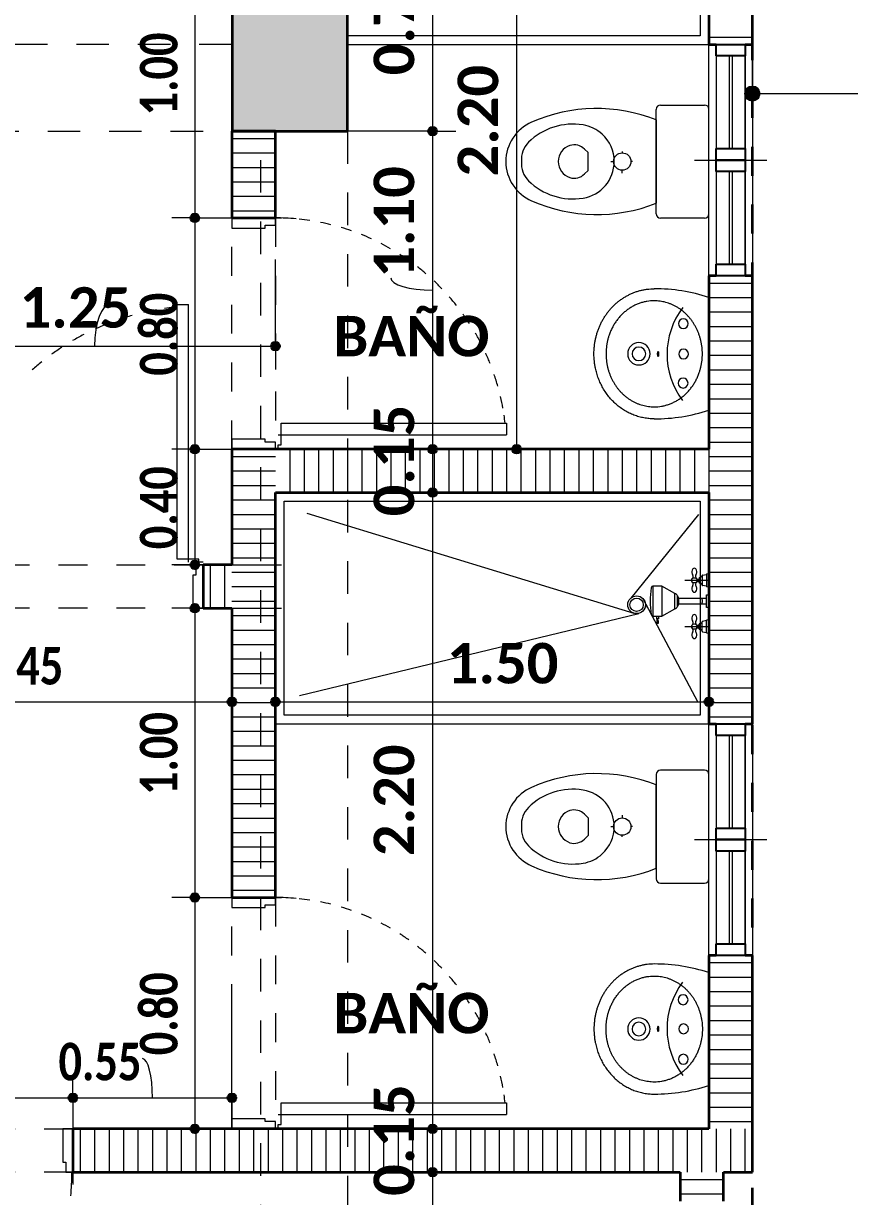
# Model space of a CAD drawing. Header units: metres. Extents: x -144 to 1000, y -717 to 29.
# Drawn here: x 519.859 to 522.716, y -564.109 to -560.053 of the extents above; entities that cross this region are included whole.
import ezdxf

# ---------------------------------------------------------------- set-up
doc = ezdxf.new("R2010")
doc.units = ezdxf.units.M
for name, pattern in [('Basculante', [0.11625, 0.075, -0.04125]), ('basculante modificado', [0.18, 0.1125, -0.0675]), ('Derribado', [0.36, 0.24, -0.12]), ('Trazo', [0.45, 0.225, -0.225])]:
    doc.linetypes.add(name, pattern=pattern)
doc.layers.get('0').update_dxf_attribs({"color": 1})
for name, color, linetype, lineweight in [('A-ANNO-DIMS', 1, 'Continuous', 9), ('A-DETL', 1, 'Continuous', 9), ('A-DETL-GENF', 1, 'Continuous', 9), ('A-DOOR', 1, 'Continuous', 9), ('A-DOOR-FRAM', 1, 'Continuous', 9), ('A-DOOR-HDLN', 1, 'Trazo', 20), ('A-GLAZ', 1, 'Continuous', 9), ('A-WALL', 4, 'Continuous', 9), ('G-ANNO-TEXT', 2, 'Continuous', 9), ('P-SANR-FIXT', 1, 'Continuous', 9), ('S-COLS', 7, 'Continuous', 9)]:
    doc.layers.add(name, color=color, linetype=linetype, lineweight=lineweight)
doc.layers.add('A-WALL-PATT', color=7, linetype='Continuous', lineweight=35, true_color=0x9c9c9c)
doc.styles.add('Calibri_B_1', font='calibrib.ttf', dxfattribs={"height": 0.135})
doc.styles.add('Calibri_B_5', font='calibrib.ttf', dxfattribs={"height": 0.66})
doc.styles.add('Calibri_B_7', font='calibrib.ttf', dxfattribs={"width": 0.8, "height": 0.18})

# ---------------------------------------------------------------- blocks, each defined once
blk = doc.blocks.new('I')
at = {"layer": 'A-ANNO-DIMS', "lineweight": 25, "true_color": 0x0000ff}
h = blk.add_hatch(color=5, dxfattribs=at)
edge = h.paths.add_edge_path()
edge.add_arc((518.6107, -498.63), 0.025, 0, 360)
at = {"layer": 'A-ANNO-DIMS', "lineweight": 25}
h = blk.add_hatch(color=256, dxfattribs=at)
edge = h.paths.add_edge_path()
edge.add_arc((517.5048, -498.7599), 0.015, 0, 360)
h = blk.add_hatch(color=256, dxfattribs=at)
edge = h.paths.add_edge_path()
edge.add_arc((517.5048, -498.7599), 0.015, 0, 360)
h = blk.add_hatch(color=256, dxfattribs=at)
edge = h.paths.add_edge_path()
edge.add_arc((516.6823, -499.06), 0.015, 0, 360)
h = blk.add_hatch(color=256, dxfattribs=at)
edge = h.paths.add_edge_path()
edge.add_arc((516.6823, -499.06), 0.015, 0, 360)
h = blk.add_hatch(color=256, dxfattribs=at)
edge = h.paths.add_edge_path()
edge.add_arc((516.9607, -499.5037), 0.015, 0, 360)
h = blk.add_hatch(color=256, dxfattribs=at)
edge = h.paths.add_edge_path()
edge.add_arc((516.6823, -499.86), 0.015, 0, 360)
h = blk.add_hatch(color=256, dxfattribs=at)
edge = h.paths.add_edge_path()
edge.add_arc((516.6823, -499.86), 0.015, 0, 360)
h = blk.add_hatch(color=256, dxfattribs=at)
edge = h.paths.add_edge_path()
edge.add_arc((517.5048, -499.86), 0.015, 0, 360)
h = blk.add_hatch(color=256, dxfattribs=at)
edge = h.paths.add_edge_path()
edge.add_arc((517.5048, -499.86), 0.015, 0, 360)
h = blk.add_hatch(color=256, dxfattribs=at)
edge = h.paths.add_edge_path()
edge.add_arc((517.7954, -499.86), 0.015, 0, 360)
h = blk.add_hatch(color=256, dxfattribs=at)
edge = h.paths.add_edge_path()
edge.add_arc((517.5048, -500.01), 0.015, 0, 360)
h = blk.add_hatch(color=256, dxfattribs=at)
edge = h.paths.add_edge_path()
edge.add_arc((517.5048, -500.01), 0.015, 0, 360)
h = blk.add_hatch(color=256, dxfattribs=at)
edge = h.paths.add_edge_path()
edge.add_arc((516.6823, -500.2599), 0.015, 0, 360)
h = blk.add_hatch(color=256, dxfattribs=at)
edge = h.paths.add_edge_path()
edge.add_arc((516.6823, -500.4099), 0.015, 0, 360)
h = blk.add_hatch(color=256, dxfattribs=at)
edge = h.paths.add_edge_path()
edge.add_arc((516.8107, -500.7337), 0.015, 0, 360)
h = blk.add_hatch(color=256, dxfattribs=at)
edge = h.paths.add_edge_path()
edge.add_arc((516.9607, -500.7337), 0.015, 0, 360)
h = blk.add_hatch(color=256, dxfattribs=at)
edge = h.paths.add_edge_path()
edge.add_arc((518.4607, -500.7337), 0.015, 0, 360)
h = blk.add_hatch(color=256, dxfattribs=at)
edge = h.paths.add_edge_path()
edge.add_arc((516.6823, -501.41), 0.015, 0, 360)
h = blk.add_hatch(color=256, dxfattribs=at)
edge = h.paths.add_edge_path()
edge.add_arc((516.6823, -501.41), 0.015, 0, 360)
h = blk.add_hatch(color=256, dxfattribs=at)
edge = h.paths.add_edge_path()
edge.add_arc((516.2607, -502.1026), 0.015, 0, 360)
h = blk.add_hatch(color=256, dxfattribs=at)
edge = h.paths.add_edge_path()
edge.add_arc((516.2607, -502.1026), 0.015, 0, 360)
h = blk.add_hatch(color=256, dxfattribs=at)
edge = h.paths.add_edge_path()
edge.add_arc((516.8107, -502.1026), 0.015, 0, 360)
h = blk.add_hatch(color=256, dxfattribs=at)
edge = h.paths.add_edge_path()
edge.add_arc((516.6823, -502.21), 0.015, 0, 360)
h = blk.add_hatch(color=256, dxfattribs=at)
edge = h.paths.add_edge_path()
edge.add_arc((517.5048, -502.21), 0.015, 0, 360)
h = blk.add_hatch(color=256, dxfattribs=at)
edge = h.paths.add_edge_path()
edge.add_arc((517.5048, -502.21), 0.015, 0, 360)
h = blk.add_hatch(color=256, dxfattribs=at)
edge = h.paths.add_edge_path()
edge.add_arc((517.5048, -502.36), 0.015, 0, 360)
h = blk.add_hatch(color=256, dxfattribs=at)
edge = h.paths.add_edge_path()
edge.add_arc((517.5048, -502.36), 0.015, 0, 360)
at = {"layer": 'S-COLS', "true_color": 0x5b5b5b}
h = blk.add_hatch(color=251, dxfattribs=at)
h.paths.add_polyline_path([(498.9107, -506.46), (499.4107, -506.46), (499.4107, -505.56), (498.9107, -505.56), (498.9107, -506.3874)])
h.paths.add_polyline_path([(516.7105, -506.46), (517.2105, -506.46), (517.2105, -505.56), (516.7105, -505.56), (516.7105, -506.4599)])
h.paths.add_polyline_path([(506.7607, -506.4599), (507.1107, -506.4599), (507.1107, -505.5599), (506.6107, -505.5599), (506.6107, -506.4599)])
h.paths.add_polyline_path([(499.1855, -498.7599), (499.4106, -498.7599), (499.4106, -498.06), (498.9106, -498.06), (498.9106, -498.7599)])
h.paths.add_polyline_path([(517.2108, -498.7599), (517.2108, -498.06), (516.8108, -498.06), (516.8108, -498.7599), (517.0242, -498.7599)])
h.paths.add_polyline_path([(504.8107, -498.7599), (504.8103, -498.26), (503.1105, -498.26), (503.1105, -496.11), (504.8108, -496.11), (504.8103, -495.61), (502.8105, -495.6101), (502.8106, -498.7599), (504.8103, -498.7599)])
h.paths.add_polyline_path([(513.4108, -498.7599), (513.4106, -495.6099), (512.9108, -495.61), (512.9108, -498.7599), (513.4107, -498.7599)])
h.paths.add_polyline_path([(507.1107, -498.7599), (507.1107, -497.8599), (506.6107, -497.8599), (506.6107, -498.7599), (506.7617, -498.7599)])
h.paths.add_polyline_path([(506.6108, -496.51), (507.1108, -496.51), (507.1108, -495.61), (506.6108, -495.61), (506.6108, -496.11)])
h.paths.add_polyline_path([(499.1855, -496.31), (499.4105, -496.31), (499.4105, -495.6089), (498.9105, -495.61), (498.9105, -496.31)])
h.paths.add_polyline_path([(517.0864, -496.31), (517.2108, -496.31), (517.2108, -495.6089), (516.8108, -495.6089), (516.8108, -496.31), (517.0364, -496.31)])
h.paths.add_polyline_path([(516.7107, -487.61), (517.2107, -487.61), (517.2107, -486.7102), (516.7107, -486.7102), (516.7107, -486.7314)])
h.paths.add_polyline_path([(506.7617, -487.61), (507.1107, -487.61), (507.1107, -486.71), (506.6107, -486.71), (506.6107, -487.61), (506.6857, -487.61)])
h.paths.add_polyline_path([(499.92, -487.01), (500.0107, -487.01), (500.0107, -486.51), (499.1107, -486.51), (499.1107, -487.01), (499.8386, -487.01)])
at = {"layer": 'A-ANNO-DIMS'}
for p, q in [((517.7954, -497.66), (517.7954, -499.86)), ((516.6823, -498.06), (516.6823, -499.06)), ((517.5048, -498.06), (517.5048, -498.7599)), ((517.5048, -498.7599), (517.2048, -498.7599)), ((517.5048, -498.7599), (517.2048, -498.7599)), ((517.5048, -498.7599), (517.5848, -498.7599)), ((517.5048, -498.7599), (517.5048, -499.86)), ((517.5048, -498.7599), (517.5848, -498.7599)), ((516.6823, -499.06), (516.6023, -499.06)), ((516.6823, -499.06), (516.6023, -499.06)), ((516.6823, -499.06), (516.9823, -499.06)), ((516.6823, -499.06), (516.6823, -499.86)), ((516.6823, -499.06), (516.9823, -499.06)), ((516.9607, -499.5037), (516.9607, -499.2037)), ((515.7107, -499.5037), (516.9607, -499.5037)), ((516.9607, -499.5037), (516.9607, -499.5837)), ((516.6823, -499.86), (516.6023, -499.86)), ((516.6823, -499.86), (516.6023, -499.86)), ((516.6823, -499.86), (516.9823, -499.86)), ((516.6823, -499.86), (516.6823, -500.2599)), ((516.6823, -499.86), (516.9823, -499.86)), ((517.5048, -499.86), (517.4248, -499.86)), ((517.5048, -499.86), (517.4248, -499.86)), ((517.5048, -499.86), (517.8048, -499.86)), ((517.5048, -499.86), (517.5048, -500.01)), ((517.5048, -499.86), (517.8048, -499.86)), ((517.7954, -499.86), (517.7154, -499.86)), ((517.7954, -499.86), (518.0954, -499.86)), ((517.5048, -500.01), (517.4248, -500.01)), ((517.5048, -500.01), (517.4248, -500.01)), ((517.5048, -500.01), (517.8048, -500.01)), ((517.5048, -500.01), (517.5048, -502.21)), ((517.5048, -500.01), (517.8048, -500.01)), ((516.6823, -500.2599), (516.6023, -500.2599)), ((516.6823, -500.2599), (516.9823, -500.2599)), ((516.6823, -500.4099), (516.6023, -500.4099)), ((516.6823, -500.4099), (516.6823, -501.41)), ((516.6823, -500.4099), (516.9823, -500.4099)), ((516.8107, -500.7337), (516.8107, -500.4337)), ((516.9607, -500.7337), (516.9607, -500.4337)), ((515.3607, -500.7337), (516.8107, -500.7337)), ((516.8107, -500.7337), (516.8107, -500.8137)), ((516.9607, -500.7337), (518.4607, -500.7337)), ((516.9607, -500.7337), (516.9607, -500.8137)), ((518.4607, -500.7337), (518.4607, -500.8137)), ((516.6823, -501.41), (516.6023, -501.41)), ((516.6823, -501.41), (516.6023, -501.41)), ((516.6823, -501.41), (516.9823, -501.41)), ((516.6823, -501.41), (516.6823, -502.21)), ((516.6823, -501.41), (516.9823, -501.41)), ((516.8107, -502.1026), (516.8107, -501.8026)), ((516.2607, -502.1026), (516.2607, -502.0226)), ((516.2607, -502.1026), (516.2607, -502.0226)), ((515.3607, -502.1026), (516.2607, -502.1026)), ((516.2607, -502.1026), (516.2607, -502.4026)), ((516.2607, -502.1026), (516.8107, -502.1026)), ((516.2607, -502.1026), (516.2607, -502.4026)), ((516.8107, -502.1026), (516.8107, -502.1826)), ((516.6823, -502.21), (516.6023, -502.21)), ((516.6823, -502.21), (516.9823, -502.21)), ((517.5048, -502.21), (517.4248, -502.21)), ((517.5048, -502.21), (517.4248, -502.21)), ((517.5048, -502.21), (517.8048, -502.21)), ((517.5048, -502.21), (517.5048, -502.36)), ((517.5048, -502.21), (517.8048, -502.21)), ((517.5048, -502.36), (517.4248, -502.36)), ((517.5048, -502.36), (517.4248, -502.36)), ((517.5048, -502.36), (517.8048, -502.36)), ((517.5048, -502.36), (517.5048, -505.56)), ((517.5048, -502.36), (517.8048, -502.36))]:
    blk.add_line(p, q, dxfattribs=at)
at = {"layer": 'A-ANNO-DIMS', "color": 5, "linetype": 'Derribado', "true_color": 0x0000ff}
blk.add_line((518.6107, -498.63), (518.6107, -498.39), dxfattribs=at)
at = {"layer": 'A-ANNO-DIMS', "color": 5, "true_color": 0x0000ff}
for q in [(521.008, -498.63), (518.6107, -498.87)]:
    blk.add_line((518.6107, -498.63), q, dxfattribs=at)
at = {"layer": 'A-ANNO-DIMS', "linetype": 'Derribado'}
blk.add_line((518.4607, -500.7337), (518.4607, -500.4337), dxfattribs=at)
at = {"layer": 'A-ANNO-DIMS', "color": 5, "lineweight": 25, "true_color": 0x0000ff}
blk.add_circle((518.6107, -498.63), 0.025, dxfattribs=at)
at = {"layer": 'A-ANNO-DIMS', "lineweight": 25}
for centre in [(517.5048, -498.7599), (517.5048, -498.7599), (516.6823, -499.06), (516.6823, -499.06), (516.9607, -499.5037), (516.6823, -499.86), (516.6823, -499.86), (517.5048, -499.86), (517.5048, -499.86), (517.7954, -499.86), (517.5048, -500.01), (517.5048, -500.01), (516.6823, -500.2599), (516.6823, -500.4099), (516.8107, -500.7337), (516.9607, -500.7337), (518.4607, -500.7337), (516.6823, -501.41), (516.6823, -501.41), (516.2607, -502.1026), (516.2607, -502.1026), (516.8107, -502.1026), (516.6823, -502.21), (517.5048, -502.21), (517.5048, -502.21), (517.5048, -502.36), (517.5048, -502.36)]:
    blk.add_circle(centre, 0.015, dxfattribs=at)
at = {"layer": 'A-ANNO-DIMS'}
for centre, major_axis, ratio, start_param, end_param in [((517.5048, -499.2669), (0.1451, 0), 0.29677, 3.141593, 4.712389), ((516.3893, -499.5037), (0, 0.1451), 0.36969, 0, 1.570796), ((516.5016, -502.1026), (0, 0.1355), 0.251318, 4.712389, 6.283185)]:
    blk.add_ellipse(centre, major_axis=major_axis, ratio=ratio, start_param=start_param, end_param=end_param, dxfattribs=at)
at = {"layer": 'A-DETL', "color": 7, "linetype": 'Basculante', "lineweight": 35}
blk.add_line((518.6107, -503.7139), (518.6107, -497.51), dxfattribs=at)
at = {"layer": 'A-DETL', "color": 7, "linetype": 'basculante modificado'}
for p, q in [((516.8101, -498.4599), (513.4107, -498.4599)), ((513.4107, -498.7599), (516.8108, -498.7599)), ((516.9105, -505.5599), (516.9105, -498.7599)), ((517.2105, -498.7599), (517.2105, -505.5599))]:
    blk.add_line(p, q, dxfattribs=at)
at = {"layer": 'A-DETL-GENF', "lineweight": 25}
for p, q in [((518.4857, -498.46), (518.5857, -498.46)), ((518.4857, -498.5), (518.4857, -498.46)), ((518.5857, -498.46), (518.5857, -498.5)), ((518.5857, -498.5), (518.4857, -498.5)), ((518.4857, -498.82), (518.5857, -498.82)), ((518.4857, -498.86), (518.4857, -498.82)), ((518.5857, -498.82), (518.5857, -498.86)), ((518.4857, -498.86), (518.5857, -498.86)), ((518.4857, -498.9), (518.4857, -498.86)), ((518.5857, -498.86), (518.4857, -498.86)), ((518.5857, -498.86), (518.5857, -498.9)), ((518.5857, -498.9), (518.4857, -498.9)), ((518.4857, -499.22), (518.5857, -499.22)), ((518.4857, -499.26), (518.4857, -499.22)), ((518.5857, -499.22), (518.5857, -499.26)), ((518.5857, -499.26), (518.4857, -499.26)), ((518.4857, -500.81), (518.5857, -500.81)), ((518.4857, -500.85), (518.4857, -500.81)), ((518.5857, -500.81), (518.5857, -500.85)), ((518.5857, -500.85), (518.4857, -500.85)), ((518.4857, -501.17), (518.5857, -501.17)), ((518.4857, -501.21), (518.4857, -501.17)), ((518.5857, -501.17), (518.5857, -501.21)), ((518.4857, -501.21), (518.5857, -501.21)), ((518.4857, -501.25), (518.4857, -501.21)), ((518.5857, -501.21), (518.4857, -501.21)), ((518.5857, -501.21), (518.5857, -501.25)), ((518.5857, -501.25), (518.4857, -501.25)), ((518.4857, -501.57), (518.5857, -501.57)), ((518.4857, -501.61), (518.4857, -501.57)), ((518.5857, -501.57), (518.5857, -501.61)), ((518.5857, -501.61), (518.4857, -501.61))]:
    blk.add_line(p, q, dxfattribs=at)
at = {"layer": 'A-DETL-GENF'}
for p, q in [((518.4857, -498.5), (518.4857, -498.82)), ((518.5307, -498.5), (518.5307, -498.82)), ((518.5407, -498.5), (518.5407, -498.82)), ((518.5857, -498.5), (518.5857, -498.82)), ((518.4857, -498.9), (518.4857, -499.22)), ((518.5307, -498.9), (518.5307, -499.22)), ((518.5407, -498.9), (518.5407, -499.22)), ((518.5857, -498.9), (518.5857, -499.22)), ((518.4857, -500.85), (518.4857, -501.17)), ((518.5307, -500.85), (518.5307, -501.17)), ((518.5407, -500.85), (518.5407, -501.17)), ((518.5857, -500.85), (518.5857, -501.17)), ((518.4857, -501.25), (518.4857, -501.57)), ((518.5307, -501.25), (518.5307, -501.57)), ((518.5407, -501.25), (518.5407, -501.57)), ((518.5857, -501.25), (518.5857, -501.57))]:
    blk.add_line(p, q, dxfattribs=at)
at = {"layer": 'A-DETL-GENF', "linetype": 'Basculante'}
for p, q in [((516.8107, -499.86), (516.8107, -499.06)), ((516.8107, -499.06), (516.9607, -499.06)), ((516.9607, -499.06), (516.9607, -499.86)), ((516.9607, -499.86), (516.8107, -499.86)), ((515.8107, -500.2599), (516.7107, -500.2599)), ((516.7107, -500.2599), (516.7107, -500.4099)), ((516.7107, -500.4099), (515.8107, -500.4099)), ((516.8107, -502.21), (516.8107, -501.41)), ((516.8107, -501.41), (516.9607, -501.41)), ((516.9607, -501.41), (516.9607, -502.21)), ((515.3607, -502.21), (516.2607, -502.21)), ((516.2607, -502.21), (516.2607, -502.36)), ((516.9607, -502.21), (516.8107, -502.21)), ((516.2607, -502.36), (515.3607, -502.36))]:
    blk.add_line(p, q, dxfattribs=at)
at = {"layer": 'A-DOOR', "lineweight": 15}
for p, q in [((516.6207, -499.3599), (516.6607, -499.3599)), ((516.6207, -500.2399), (516.6207, -499.3599)), ((516.6607, -500.2499), (516.6607, -499.3599)), ((516.9807, -499.77), (517.7607, -499.77)), ((516.9807, -499.845), (516.9807, -499.77)), ((517.7607, -499.77), (517.7607, -499.81)), ((516.9707, -499.81), (517.7607, -499.81)), ((516.9707, -499.845), (516.9807, -499.845)), ((516.9707, -499.86), (516.9707, -499.845)), ((516.6957, -500.2399), (516.6207, -500.2399)), ((516.6957, -500.2499), (516.6957, -500.2399)), ((516.7107, -500.2499), (516.6957, -500.2499)), ((516.9807, -502.12), (517.7607, -502.12)), ((516.9807, -502.195), (516.9807, -502.12)), ((517.7607, -502.12), (517.7607, -502.16)), ((516.9707, -502.16), (517.7607, -502.16)), ((516.9707, -502.195), (516.9807, -502.195)), ((516.9707, -502.21), (516.9707, -502.195))]:
    blk.add_line(p, q, dxfattribs=at)
at = {"layer": 'A-DOOR'}
for p, q in [((516.9607, -499.86), (516.8107, -499.86)), ((516.7107, -500.2599), (516.7107, -500.4099)), ((516.9607, -502.21), (516.8107, -502.21))]:
    blk.add_line(p, q, dxfattribs=at)
for centre, radius, start, end in [((516.9607, -499.86), 0.8, 84.8602, 90), ((516.9607, -499.86), 0.8, 81.4009, 84.0571), ((516.9607, -499.86), 0.8, 76.0919, 78.7462), ((516.9607, -499.86), 0.8, 70.7809, 73.4371), ((516.9607, -499.86), 0.8, 65.4605, 68.1223), ((516.9607, -499.86), 0.8, 60.1233, 62.7944), ((516.9607, -499.86), 0.8, 54.7622, 57.4462), ((516.9607, -499.86), 0.8, 49.3702, 52.0705), ((516.9607, -499.86), 0.8, 43.9406, 46.6605), ((516.9607, -499.86), 0.8, 38.4672, 41.2097), ((516.7091, -500.2579), 0.8947, 105.8316, 108.8857), ((516.7091, -500.2579), 0.8947, 100.2582, 103.1511), ((516.7091, -500.2579), 0.8947, 100.2582, 103.1511), ((516.7091, -500.2579), 0.8947, 96.4594, 98.45), ((516.9607, -499.86), 0.8, 32.9441, 35.7122), ((516.7091, -500.2579), 0.8947, 111.7283, 114.5549), ((516.7091, -500.2579), 0.8947, 117.366, 120.1622), ((516.9607, -499.86), 0.8, 27.366, 30.1622), ((516.7091, -500.2579), 0.8947, 122.9441, 125.7122), ((516.9607, -499.86), 0.8, 21.7283, 24.5549), ((516.7091, -500.2579), 0.8947, 128.4672, 131.2097), ((516.9607, -499.86), 0.8, 15.8316, 18.8857), ((516.9607, -499.86), 0.8, 10.2582, 13.1511), ((516.9607, -499.86), 0.8, 10.2582, 13.1511), ((516.9607, -499.86), 0.8, 6.4594, 8.45), ((516.9607, -502.21), 0.8, 84.8602, 90), ((516.9607, -502.21), 0.8, 81.4009, 84.0571), ((516.9607, -502.21), 0.8, 76.0919, 78.7462), ((516.9607, -502.21), 0.8, 70.7809, 73.4371), ((516.9607, -502.21), 0.8, 65.4605, 68.1223), ((516.9607, -502.21), 0.8, 60.1233, 62.7944), ((516.9607, -502.21), 0.8, 54.7622, 57.4462), ((516.9607, -502.21), 0.8, 49.3702, 52.0705), ((516.9607, -502.21), 0.8, 43.9406, 46.6605), ((516.9607, -502.21), 0.8, 38.4672, 41.2097), ((516.9607, -502.21), 0.8, 32.9441, 35.7122), ((516.9607, -502.21), 0.8, 27.366, 30.1622), ((516.9607, -502.21), 0.8, 21.7283, 24.5549), ((516.9607, -502.21), 0.8, 15.8316, 18.8857), ((516.9607, -502.21), 0.8, 10.2582, 13.1511), ((516.9607, -502.21), 0.8, 10.2582, 13.1511), ((516.9607, -502.21), 0.8, 6.4594, 8.45), ((515.3622, -502.362), 0.8947, 354.8602, 0)]:
    blk.add_arc(centre, radius, start, end, dxfattribs=at)
at = {"layer": 'A-DOOR-FRAM'}
for p, q in [((516.8107, -499.06), (516.8107, -499.095)), ((516.9607, -499.085), (516.9607, -499.06)), ((516.8107, -499.095), (516.9257, -499.095)), ((516.9257, -499.095), (516.9257, -499.085)), ((516.9257, -499.085), (516.9607, -499.085)), ((516.8107, -499.825), (516.8107, -499.86)), ((516.9257, -499.825), (516.8107, -499.825)), ((516.9257, -499.835), (516.9257, -499.825)), ((516.9607, -499.835), (516.9257, -499.835)), ((516.9607, -499.86), (516.9607, -499.835)), ((516.6857, -500.2949), (516.6757, -500.2949)), ((516.6757, -500.2949), (516.6757, -500.4099)), ((516.7107, -500.2599), (516.6857, -500.2599)), ((516.6857, -500.2599), (516.6857, -500.2949)), ((516.6757, -500.4099), (516.7107, -500.4099)), ((516.8107, -501.41), (516.8107, -501.445)), ((516.9257, -501.445), (516.9257, -501.435)), ((516.9257, -501.435), (516.9607, -501.435)), ((516.9607, -501.435), (516.9607, -501.41)), ((516.8107, -501.445), (516.9257, -501.445)), ((516.8107, -502.175), (516.8107, -502.21)), ((516.9257, -502.175), (516.8107, -502.175)), ((516.9257, -502.185), (516.9257, -502.175)), ((516.9607, -502.185), (516.9257, -502.185)), ((516.9607, -502.21), (516.9607, -502.185)), ((516.2607, -502.21), (516.2257, -502.21)), ((516.2257, -502.21), (516.2257, -502.325)), ((516.2257, -502.325), (516.2357, -502.325)), ((516.2357, -502.325), (516.2357, -502.36)), ((516.2357, -502.36), (516.2607, -502.36))]:
    blk.add_line(p, q, dxfattribs=at)
at = {"layer": 'A-DOOR-HDLN'}
for p, q in [((516.8107, -499.06), (516.9607, -499.06)), ((516.8107, -501.41), (516.9607, -501.41)), ((516.2607, -502.21), (516.2607, -502.36))]:
    blk.add_line(p, q, dxfattribs=at)
at = {"layer": 'A-GLAZ'}
for p, q in [((518.5857, -498.46), (518.4857, -498.46)), ((518.4857, -498.46), (518.4857, -498.86)), ((518.5857, -498.86), (518.5857, -498.46)), ((518.4107, -498.86), (518.6607, -498.86)), ((518.5857, -498.86), (518.4857, -498.86)), ((518.4857, -498.86), (518.4857, -499.26)), ((518.5857, -498.86), (518.4857, -498.86)), ((518.5857, -499.26), (518.5857, -498.86)), ((518.5857, -499.26), (518.4857, -499.26)), ((518.5857, -500.81), (518.4857, -500.81)), ((518.4857, -500.81), (518.4857, -501.21)), ((518.5857, -501.21), (518.5857, -500.81)), ((518.4107, -501.21), (518.6607, -501.21)), ((518.5857, -501.21), (518.4857, -501.21)), ((518.4857, -501.21), (518.4857, -501.61)), ((518.5857, -501.21), (518.4857, -501.21)), ((518.5857, -501.61), (518.5857, -501.21)), ((518.5857, -501.61), (518.4857, -501.61))]:
    blk.add_line(p, q, dxfattribs=at)
at = {"layer": 'A-WALL', "lineweight": 35}
for p, q in [((518.6107, -498.46), (518.6107, -497.51)), ((518.4607, -497.66), (518.4607, -498.46)), ((518.4607, -498.46), (518.4857, -498.46)), ((518.5857, -498.46), (518.6107, -498.46)), ((516.8107, -498.7599), (516.8107, -499.06)), ((516.9607, -498.7599), (516.8107, -498.7599)), ((516.9607, -499.06), (516.9607, -498.7599)), ((516.8107, -499.06), (516.9607, -499.06)), ((518.4607, -499.26), (518.4607, -499.86)), ((518.4857, -499.26), (518.4607, -499.26)), ((518.6107, -499.26), (518.5857, -499.26)), ((518.6107, -500.81), (518.6107, -499.26)), ((518.4607, -499.86), (516.8107, -499.86)), ((516.8107, -499.86), (516.8107, -500.2599)), ((516.9607, -500.01), (518.4607, -500.01)), ((516.9607, -501.41), (516.9607, -500.01)), ((518.4607, -500.01), (518.4607, -500.81)), ((516.8107, -500.2599), (516.7107, -500.2599)), ((516.7107, -500.2599), (516.7107, -500.4099)), ((516.7107, -500.4099), (516.8107, -500.4099)), ((516.8107, -500.4099), (516.8107, -501.41)), ((518.4607, -500.81), (518.4857, -500.81)), ((518.5857, -500.81), (518.6107, -500.81)), ((516.8107, -501.41), (516.9607, -501.41)), ((518.4607, -501.61), (518.4607, -502.21)), ((518.4857, -501.61), (518.4607, -501.61)), ((518.6107, -501.61), (518.5857, -501.61)), ((518.6107, -502.36), (518.6107, -501.61)), ((518.4607, -502.21), (516.2607, -502.21)), ((516.2607, -502.21), (516.2607, -502.36)), ((516.2607, -502.36), (518.3607, -502.36)), ((518.3607, -502.36), (518.3607, -502.46)), ((518.5107, -502.36), (518.6107, -502.36)), ((518.5107, -502.46), (518.5107, -502.36))]:
    blk.add_line(p, q, dxfattribs=at)
at = {"layer": 'A-WALL'}
for p, q in [((518.4607, -499.26), (518.4607, -498.46)), ((518.6107, -498.46), (518.6107, -499.26)), ((518.4607, -501.61), (518.4607, -500.81)), ((518.6107, -500.81), (518.6107, -501.61))]:
    blk.add_line(p, q, dxfattribs=at)
at = {"layer": 'A-WALL-PATT', "color": 8, "lineweight": 5, "true_color": 0x727272}
for p, q in [((518.4607, -498.4351), (518.6107, -498.4351)), ((516.8107, -498.7851), (516.9607, -498.7851)), ((516.8107, -498.8351), (516.9607, -498.8351)), ((516.8107, -498.8851), (516.9607, -498.8851)), ((516.8107, -498.9351), (516.9607, -498.9351)), ((516.8108, -498.9851), (516.9607, -498.9851)), ((516.8108, -499.0351), (516.9607, -499.0351)), ((518.4607, -499.2851), (518.6107, -499.2851)), ((518.4607, -499.3351), (518.6107, -499.3351)), ((518.4607, -499.3851), (518.6107, -499.3851)), ((518.4607, -499.4351), (518.6107, -499.4351)), ((518.4607, -499.4851), (518.6107, -499.4851)), ((518.4607, -499.5351), (518.6107, -499.5351)), ((518.4607, -499.5851), (518.6107, -499.5851)), ((518.4607, -499.6351), (518.6107, -499.6351)), ((518.4607, -499.6851), (518.6107, -499.6851)), ((518.4607, -499.7351), (518.6107, -499.7351)), ((518.4607, -499.7851), (518.6107, -499.7851)), ((518.4607, -499.8351), (518.6107, -499.8351)), ((516.8107, -499.8851), (516.9607, -499.8851)), ((517.0103, -499.86), (517.0103, -500.01)), ((517.0603, -499.86), (517.0603, -500.01)), ((517.1103, -499.86), (517.1103, -500.01)), ((517.1603, -499.86), (517.1603, -500.01)), ((517.2103, -499.86), (517.2103, -500.01)), ((517.2603, -499.86), (517.2603, -500.01)), ((517.3103, -499.86), (517.3103, -500.01)), ((517.3603, -499.86), (517.3603, -500.01)), ((517.4103, -499.86), (517.4103, -500.01)), ((517.4603, -499.86), (517.4603, -500.01)), ((517.5103, -499.86), (517.5103, -500.01)), ((517.5603, -499.86), (517.5603, -500.01)), ((517.6103, -499.86), (517.6103, -500.01)), ((517.6603, -499.86), (517.6603, -500.01)), ((517.7103, -499.86), (517.7103, -500.01)), ((517.7603, -499.86), (517.7603, -500.01)), ((517.8103, -499.86), (517.8103, -500.01)), ((517.8603, -499.86), (517.8603, -500.01)), ((517.9103, -499.86), (517.9103, -500.01)), ((517.9603, -499.86), (517.9603, -500.01)), ((518.0103, -499.86), (518.0103, -500.01)), ((518.0603, -499.86), (518.0603, -500.01)), ((518.1103, -499.86), (518.1103, -500.01)), ((518.1603, -499.86), (518.1603, -500.01)), ((518.2103, -499.86), (518.2103, -500.01)), ((518.2603, -499.86), (518.2603, -500.01)), ((518.3103, -499.86), (518.3103, -500.01)), ((518.3603, -499.86), (518.3603, -500.01)), ((518.4103, -499.86), (518.4103, -500.01)), ((518.4603, -499.86), (518.4603, -500.01)), ((518.4607, -499.8851), (518.6107, -499.8851)), ((516.8107, -499.9351), (516.9607, -499.9351)), ((518.4607, -499.9351), (518.6107, -499.9351)), ((516.8107, -499.9851), (516.9607, -499.9851)), ((518.4607, -499.9851), (518.6107, -499.9851)), ((516.8107, -500.0351), (516.9607, -500.0351)), ((518.4607, -500.0351), (518.6107, -500.0351)), ((516.8107, -500.0851), (516.9607, -500.0851)), ((518.4607, -500.0851), (518.6107, -500.0851)), ((516.8107, -500.1351), (516.9607, -500.1351)), ((518.4607, -500.1351), (518.6107, -500.1351)), ((516.8107, -500.1851), (516.9607, -500.1851)), ((518.4607, -500.1851), (518.6107, -500.1851)), ((516.8107, -500.2351), (516.9607, -500.2351)), ((518.4607, -500.2351), (518.6107, -500.2351)), ((516.7353, -500.2599), (516.7353, -500.4099)), ((516.7853, -500.2599), (516.7853, -500.4099)), ((516.8107, -500.2851), (516.9607, -500.2851)), ((518.4607, -500.2851), (518.6107, -500.2851)), ((516.8107, -500.3351), (516.9607, -500.3351)), ((518.4607, -500.3351), (518.6107, -500.3351)), ((516.8107, -500.3851), (516.9607, -500.3851)), ((518.4607, -500.3851), (518.6107, -500.3851)), ((516.8107, -500.4351), (516.9607, -500.4351)), ((518.4607, -500.4351), (518.6107, -500.4351)), ((516.8107, -500.4851), (516.9607, -500.4851)), ((518.4607, -500.4851), (518.6107, -500.4851)), ((516.8107, -500.5351), (516.9607, -500.5351)), ((518.4607, -500.5351), (518.6107, -500.5351)), ((516.8107, -500.5851), (516.9607, -500.5851)), ((518.4607, -500.5851), (518.6107, -500.5851)), ((516.8107, -500.6351), (516.9607, -500.6351)), ((518.4607, -500.6351), (518.6107, -500.6351)), ((516.8107, -500.6851), (516.9607, -500.6851)), ((518.4607, -500.6851), (518.6107, -500.6851)), ((516.8107, -500.7351), (516.9607, -500.7351)), ((518.4607, -500.7351), (518.6107, -500.7351)), ((516.8107, -500.7851), (516.9607, -500.7851)), ((518.4607, -500.7851), (518.6107, -500.7851)), ((516.8107, -500.8351), (516.9607, -500.8351)), ((516.8107, -500.8851), (516.9607, -500.8851)), ((516.8107, -500.9351), (516.9607, -500.9351)), ((516.8107, -500.9851), (516.9607, -500.9851)), ((516.8107, -501.0351), (516.9607, -501.0351)), ((516.8107, -501.0851), (516.9607, -501.0851)), ((516.8107, -501.1351), (516.9607, -501.1351)), ((516.8107, -501.1851), (516.9607, -501.1851)), ((516.8107, -501.2351), (516.9607, -501.2351)), ((516.8107, -501.2851), (516.9607, -501.2851)), ((516.8107, -501.3351), (516.9607, -501.3351)), ((516.8107, -501.3851), (516.9607, -501.3851)), ((518.4607, -501.6351), (518.6107, -501.6351)), ((518.4607, -501.6851), (518.6107, -501.6851)), ((518.4607, -501.7351), (518.6107, -501.7351)), ((518.4607, -501.7851), (518.6107, -501.7851)), ((518.4607, -501.8351), (518.6107, -501.8351)), ((518.4607, -501.8851), (518.6107, -501.8851)), ((518.4607, -501.9351), (518.6107, -501.9351)), ((518.4607, -501.9851), (518.6107, -501.9851)), ((518.4607, -502.0351), (518.6107, -502.0351)), ((518.4607, -502.0851), (518.6107, -502.0851)), ((518.4607, -502.1351), (518.6107, -502.1351)), ((518.4607, -502.1851), (518.6107, -502.1851)), ((516.2853, -502.21), (516.2853, -502.36)), ((516.3353, -502.21), (516.3353, -502.36)), ((516.3853, -502.21), (516.3853, -502.36)), ((516.4353, -502.21), (516.4353, -502.36)), ((516.4853, -502.21), (516.4853, -502.36)), ((516.5353, -502.21), (516.5353, -502.36)), ((516.5853, -502.21), (516.5853, -502.36)), ((516.6353, -502.21), (516.6353, -502.36)), ((516.6853, -502.21), (516.6853, -502.36)), ((516.7353, -502.21), (516.7353, -502.36)), ((516.7853, -502.21), (516.7853, -502.36)), ((516.8353, -502.21), (516.8353, -502.36)), ((516.8853, -502.21), (516.8853, -502.36)), ((516.9353, -502.21), (516.9353, -502.36)), ((516.9853, -502.21), (516.9853, -502.36)), ((517.0353, -502.21), (517.0353, -502.36)), ((517.0853, -502.21), (517.0853, -502.36)), ((517.1353, -502.21), (517.1353, -502.36)), ((517.1853, -502.21), (517.1853, -502.36)), ((517.2353, -502.21), (517.2353, -502.36)), ((517.2853, -502.21), (517.2853, -502.36)), ((517.3353, -502.21), (517.3353, -502.36)), ((517.3853, -502.21), (517.3853, -502.36)), ((517.4353, -502.21), (517.4353, -502.36)), ((517.4853, -502.21), (517.4853, -502.36)), ((517.5353, -502.21), (517.5353, -502.36)), ((517.5853, -502.21), (517.5853, -502.36)), ((517.6353, -502.21), (517.6353, -502.36)), ((517.6853, -502.21), (517.6853, -502.36)), ((517.7353, -502.21), (517.7353, -502.36)), ((517.7853, -502.21), (517.7853, -502.36)), ((517.8353, -502.21), (517.8353, -502.36)), ((517.8853, -502.21), (517.8853, -502.36)), ((517.9353, -502.21), (517.9353, -502.36)), ((517.9853, -502.21), (517.9853, -502.36)), ((518.0353, -502.21), (518.0353, -502.36)), ((518.0853, -502.21), (518.0853, -502.36)), ((518.1353, -502.21), (518.1353, -502.36)), ((518.1853, -502.21), (518.1853, -502.36)), ((518.2353, -502.21), (518.2353, -502.36)), ((518.2853, -502.21), (518.2853, -502.36)), ((518.3353, -502.21), (518.3353, -502.36)), ((518.3853, -502.21), (518.3853, -502.36)), ((518.4353, -502.21), (518.4353, -502.36)), ((518.4853, -502.21), (518.4853, -502.36)), ((518.5353, -502.21), (518.5353, -502.36)), ((518.5853, -502.21), (518.5853, -502.36)), ((518.3609, -502.3851), (518.5107, -502.3851)), ((518.3614, -502.4351), (518.5107, -502.4351))]:
    blk.add_line(p, q, dxfattribs=at)
at = {"layer": 'P-SANR-FIXT'}
for p, q in [((518.4307, -497.69), (518.4307, -498.43)), ((518.4307, -498.43), (517.2108, -498.43)), ((517.2108, -498.46), (518.4607, -498.46)), ((518.2934, -498.6695), (518.4457, -498.6695)), ((518.2784, -498.8649), (518.2784, -498.6845)), ((518.2784, -498.7209), (518.2784, -499.0089)), ((518.0424, -498.8341), (518.0301, -498.8218)), ((518.0424, -498.8957), (518.0424, -498.8341)), ((518.1607, -498.8299), (518.1607, -498.8349)), ((518.1207, -498.8649), (518.1307, -498.8649)), ((518.1957, -498.8649), (518.1907, -498.8649)), ((518.2784, -499.0453), (518.2784, -498.8649)), ((518.0301, -498.908), (518.0424, -498.8957)), ((518.1607, -498.9049), (518.1607, -498.8949)), ((518.4457, -499.0603), (518.2934, -499.0603)), ((516.9907, -500.78), (516.9907, -500.04)), ((516.9907, -500.04), (518.4307, -500.04)), ((518.4307, -500.04), (518.4307, -500.78)), ((517.0694, -500.081), (518.2009, -500.4269)), ((518.4243, -500.0855), (518.19, -500.3749)), ((518.4369, -500.297), (518.4369, -500.3294)), ((518.4385, -500.2954), (518.4517, -500.2926)), ((518.4517, -500.2926), (518.4517, -500.3337)), ((518.4533, -500.291), (518.4607, -500.2895)), ((518.2668, -500.3334), (518.2668, -500.4374)), ((518.2972, -500.3334), (518.2668, -500.3334)), ((518.2972, -500.3334), (518.2972, -500.4374)), ((518.3422, -500.3587), (518.2972, -500.3334)), ((518.3773, -500.3132), (518.4607, -500.3132)), ((518.4024, -500.3055), (518.4046, -500.3055)), ((518.4024, -500.3086), (518.4024, -500.3055)), ((518.4024, -500.3208), (518.4024, -500.3177)), ((518.4046, -500.3208), (518.4024, -500.3208)), ((518.4198, -500.3087), (518.4266, -500.3087)), ((518.4198, -500.3176), (518.4266, -500.3176)), ((518.4266, -500.3052), (518.4266, -500.3212)), ((518.4517, -500.3337), (518.4385, -500.331)), ((518.4607, -500.3368), (518.4533, -500.3353)), ((518.4236, -500.7355), (518.233, -500.377)), ((518.3422, -500.412), (518.3422, -500.3587)), ((518.3519, -500.3671), (518.3557, -500.3752)), ((518.3519, -500.4036), (518.3519, -500.3671)), ((518.3557, -500.3752), (518.3557, -500.3948)), ((518.3557, -500.3752), (518.4332, -500.3752)), ((518.4332, -500.3752), (518.4527, -500.3752)), ((518.4527, -500.3632), (518.4607, -500.3632)), ((518.4527, -500.4067), (518.4527, -500.3632)), ((518.2416, -500.3931), (518.2416, -500.4069)), ((518.2972, -500.4374), (518.3422, -500.412)), ((518.3557, -500.3956), (518.3519, -500.4036)), ((518.3557, -500.3948), (518.4332, -500.3948)), ((518.4332, -500.3948), (518.4527, -500.3948)), ((518.4607, -500.4067), (518.4527, -500.4067)), ((517.0447, -500.711), (518.2176, -500.4276)), ((518.2668, -500.4374), (518.2972, -500.4374)), ((518.28, -500.4462), (518.28, -500.4374)), ((518.2859, -500.4462), (518.28, -500.4462)), ((518.28, -500.4531), (518.28, -500.4619)), ((518.2859, -500.4531), (518.28, -500.4531)), ((518.2816, -500.4531), (518.2816, -500.4462)), ((518.2843, -500.4531), (518.2843, -500.4462)), ((518.2859, -500.4374), (518.2859, -500.4462)), ((518.2859, -500.4619), (518.2859, -500.4531)), ((518.4369, -500.4894), (518.4369, -500.457)), ((518.4517, -500.4526), (518.4385, -500.4554)), ((518.4517, -500.4937), (518.4517, -500.4526)), ((518.4607, -500.4495), (518.4533, -500.451)), ((518.28, -500.4619), (518.2859, -500.4619)), ((518.3773, -500.4732), (518.4607, -500.4732)), ((518.4024, -500.4655), (518.4024, -500.4686)), ((518.4046, -500.4655), (518.4024, -500.4655)), ((518.4024, -500.4777), (518.4024, -500.4808)), ((518.4024, -500.4808), (518.4046, -500.4808)), ((518.4198, -500.4687), (518.4266, -500.4687)), ((518.4198, -500.4776), (518.4266, -500.4776)), ((518.4266, -500.4812), (518.4266, -500.4652)), ((518.4385, -500.491), (518.4517, -500.4937)), ((518.4533, -500.4953), (518.4607, -500.4968)), ((518.4307, -500.78), (516.9907, -500.78)), ((516.9607, -500.81), (518.4607, -500.81)), ((518.2784, -500.9845), (518.2784, -501.1649)), ((518.4457, -500.9695), (518.2934, -500.9695)), ((518.2784, -501.3089), (518.2784, -501.0209)), ((518.0301, -501.1218), (518.0424, -501.1341)), ((518.0424, -501.1341), (518.0424, -501.1957)), ((518.1607, -501.1249), (518.1607, -501.1349)), ((518.1207, -501.1649), (518.1307, -501.1649)), ((518.1957, -501.1649), (518.1907, -501.1649)), ((518.2784, -501.1649), (518.2784, -501.3453)), ((518.0424, -501.1957), (518.0301, -501.208)), ((518.1607, -501.1999), (518.1607, -501.1949)), ((518.2934, -501.3603), (518.4457, -501.3603))]:
    blk.add_line(p, q, dxfattribs=at)
for centre, radius in [((518.1607, -498.8649), 0.03), ((518.4101, -500.3132), 0.00903), ((518.2104, -500.3977), 0.0307), ((518.2104, -500.3977), 0.0231), ((518.4101, -500.4732), 0.00903), ((518.1607, -501.1649), 0.03)]:
    blk.add_circle(centre, radius, dxfattribs=at)
for centre, radius, start, end in [((518.2934, -498.6845), 0.015, 90, 180), ((518.4457, -498.6845), 0.015, 0, 90), ((518.0725, -499.24), 0.5584, 68.3591, 113.7969), ((517.9077, -498.8663), 0.15, 113.7969, 179.4689), ((517.9903, -498.9554), 0.2199, 80.9061, 134.3974), ((518.0048, -498.8649), 0.1282, 47.5547, 80.9061), ((517.8935, -498.8566), 0.0816, 134.3974, 185.8355), ((518.0048, -498.8649), 0.1282, 359.9985, 47.5547), ((517.9971, -498.8649), 0.0581, 107.1829, 252.8135), ((517.9947, -498.8572), 0.05, 45, 107.1829), ((517.9077, -498.8635), 0.15, 180.5311, 246.2031), ((517.8935, -498.8732), 0.0816, 174.1645, 225.6026), ((518.0048, -498.8649), 0.1282, 279.0939, 0.0015), ((517.9947, -498.8727), 0.05, 252.8135, 315), ((517.9903, -498.7744), 0.2199, 225.6026, 279.0939), ((518.0725, -498.4899), 0.5584, 246.2031, 291.6409), ((518.2934, -499.0453), 0.015, 180, 270), ((518.4457, -499.0453), 0.015, 270, 0), ((518.271, -499.9191), 0.6142, 72.0171, 89.9829), ((518.5822, -499.5315), 0.2666, 142.677, 216.9121), ((518.3722, -499.4256), 0.017, 90, 270), ((518.3722, -499.4256), 0.017, 270, 90), ((518.2183, -499.5299), 0.0386, 90, 270), ((518.2183, -499.5299), 0.0235, 90, 270), ((518.2183, -499.5299), 0.0386, 270, 90), ((518.2183, -499.5299), 0.0235, 270, 90), ((518.3727, -499.5307), 0.0168, 0, 180), ((518.3727, -499.5307), 0.0168, 180, 0), ((518.3712, -499.6312), 0.017, 90, 270), ((518.3712, -499.6312), 0.017, 270, 90), ((518.271, -499.1407), 0.6142, 270.0171, 287.9829), ((518.4138, -500.2835), 0.0127, 131.2787, 220.6125), ((518.3901, -500.2991), 0.0158, 336.2284, 27.6734), ((518.4101, -500.2776), 0.00597, 37.4869, 142.5131), ((518.4276, -500.2986), 0.0133, 149.2408, 223.1352), ((518.4065, -500.2835), 0.0127, 319.3875, 48.7213), ((518.428, -500.2942), 0.00934, 271.4421, 342.9741), ((518.4385, -500.297), 0.0016, 90, 180), ((518.4533, -500.2926), 0.0016, 90, 180), ((518.5283, -500.3854), 0.2711, 170.1458, 189.8542), ((518.2668, -500.339), 0.0056, 90, 180), ((518.4138, -500.3428), 0.0127, 139.3875, 228.7213), ((518.3901, -500.3272), 0.0158, 332.3266, 23.7716), ((518.4276, -500.3277), 0.0133, 136.8648, 210.7592), ((518.4065, -500.3428), 0.0127, 311.2787, 40.6125), ((518.4198, -500.3063), 0.0024, 215.3035, 270), ((518.4198, -500.32), 0.0024, 90, 144.6965), ((518.4282, -500.3052), 0.0016, 90, 180), ((518.4282, -500.3212), 0.0016, 180, 270), ((518.428, -500.3321), 0.00934, 17.0259, 88.5579), ((518.4385, -500.3294), 0.0016, 180, 270), ((518.4533, -500.3337), 0.0016, 180, 270), ((518.3375, -500.374), 0.016, 25.3085, 72.5748), ((518.4101, -500.3487), 0.00597, 217.4869, 322.5131), ((518.427, -500.385), 0.0116, 302.372, 57.628), ((518.3375, -500.3968), 0.016, 287.4252, 334.6915), ((518.2668, -500.4318), 0.0056, 180, 270), ((518.4138, -500.4435), 0.0127, 131.2787, 220.6125), ((518.3901, -500.4591), 0.0158, 336.2284, 27.6734), ((518.4101, -500.4376), 0.00597, 37.4869, 142.5131), ((518.4276, -500.4586), 0.0133, 149.2408, 223.1352), ((518.4065, -500.4435), 0.0127, 319.3875, 48.7213), ((518.428, -500.4542), 0.00934, 271.4421, 342.9741), ((518.4385, -500.457), 0.0016, 90, 180), ((518.4533, -500.4526), 0.0016, 90, 180), ((518.4138, -500.5028), 0.0127, 139.3875, 228.7213), ((518.3901, -500.4872), 0.0158, 332.3266, 23.7716), ((518.4276, -500.4877), 0.0133, 136.8648, 210.7592), ((518.4065, -500.5028), 0.0127, 311.2787, 40.6125), ((518.4198, -500.4663), 0.0024, 215.3035, 270), ((518.4198, -500.48), 0.0024, 90, 144.6965), ((518.4282, -500.4652), 0.0016, 90, 180), ((518.4282, -500.4812), 0.0016, 180, 270), ((518.428, -500.4921), 0.00934, 17.0259, 88.5579), ((518.4385, -500.4894), 0.0016, 180, 270), ((518.4533, -500.4937), 0.0016, 180, 270), ((518.4101, -500.5087), 0.00597, 217.4869, 322.5131), ((518.0725, -501.54), 0.5584, 68.3591, 113.7969), ((518.2934, -500.9845), 0.015, 90, 180), ((518.4457, -500.9845), 0.015, 0, 90), ((517.9077, -501.1663), 0.15, 113.7969, 179.4689), ((517.9903, -501.2554), 0.2199, 80.9061, 134.3974), ((518.0048, -501.1649), 0.1282, 359.9985, 80.9061), ((517.8935, -501.1566), 0.0816, 134.3974, 185.8355), ((517.9971, -501.1649), 0.0581, 107.1865, 252.8171), ((517.9947, -501.1572), 0.05, 45, 107.1865), ((517.9077, -501.1635), 0.15, 180.5311, 246.2031), ((517.8935, -501.1732), 0.0816, 174.1645, 225.6026), ((518.0048, -501.1649), 0.1282, 312.4453, 0.0015), ((517.9903, -501.0744), 0.2199, 225.6026, 279.0939), ((517.9947, -501.1727), 0.05, 252.8171, 315), ((518.0048, -501.1649), 0.1282, 279.0939, 312.4453), ((518.0725, -500.7899), 0.5584, 246.2031, 291.6409), ((518.2934, -501.3453), 0.015, 180, 270), ((518.4457, -501.3453), 0.015, 270, 0), ((518.271, -502.2541), 0.6142, 72.0171, 89.9829), ((518.5822, -501.8634), 0.2666, 143.0879, 217.323), ((518.3712, -501.7636), 0.017, 90, 270), ((518.3712, -501.7636), 0.017, 270, 90), ((518.2183, -501.8649), 0.0386, 90, 270), ((518.2183, -501.8649), 0.0386, 270, 90), ((518.2183, -501.8649), 0.0235, 90, 270), ((518.2183, -501.8649), 0.0235, 270, 90), ((518.3727, -501.8641), 0.0168, 0, 180), ((518.3727, -501.8641), 0.0168, 180, 0), ((518.3722, -501.9692), 0.017, 90, 270), ((518.3722, -501.9692), 0.017, 270, 90), ((518.271, -501.4757), 0.6142, 270.0171, 287.9829)]:
    blk.add_arc(centre, radius, start, end, dxfattribs=at)
for centre, major_axis in [((518.2846, -499.5304), (0, -0.00908)), ((518.2846, -499.5304), (0, 0.00908)), ((518.2846, -501.8644), (0, -0.00908)), ((518.2846, -501.8644), (0, 0.00908))]:
    blk.add_ellipse(centre, major_axis=major_axis, ratio=0.332108, start_param=3.141593, end_param=6.283185, dxfattribs=at)
for points, knots in [([(518.2712, -499.7549), (518.2652, -499.7549), (518.2531, -499.7543), (518.2355, -499.7518), (518.2182, -499.7478), (518.2011, -499.7421), (518.1846, -499.7348), (518.1689, -499.7263), (518.1538, -499.7161), (518.1397, -499.7048), (518.1266, -499.6922), (518.1144, -499.6784), (518.1035, -499.6639), (518.0937, -499.6482), (518.0852, -499.6318), (518.0781, -499.6149), (518.0732, -499.6002), (518.0699, -499.5882), (518.0677, -499.5782), (518.0656, -499.567), (518.0641, -499.5547), (518.0631, -499.5423), (518.0628, -499.5299), (518.0631, -499.5176), (518.0641, -499.5051), (518.0656, -499.4928), (518.0678, -499.4806), (518.0707, -499.4686), (518.0741, -499.4567), (518.0782, -499.445), (518.0828, -499.4336), (518.088, -499.4225), (518.0938, -499.4116), (518.1002, -499.4011), (518.1071, -499.3911), (518.1145, -499.3814), (518.1225, -499.3722), (518.1309, -499.3634), (518.1398, -499.3552), (518.149, -499.3475), (518.1588, -499.3403), (518.169, -499.3337), (518.1794, -499.3278), (518.1901, -499.3225), (518.2012, -499.3179), (518.2125, -499.3139), (518.224, -499.3106), (518.2355, -499.3081), (518.2512, -499.3057), (518.2631, -499.3049), (518.2712, -499.3049)], [-1, -1, -1, -1, -0.973214, -0.946429, -0.919643, -0.892857, -0.866071, -0.839286, -0.8125, -0.785714, -0.758929, -0.732143, -0.705357, -0.678571, -0.651786, -0.625, -0.598214, -0.584821, -0.571429, -0.553571, -0.535714, -0.517857, -0.5, -0.482143, -0.464286, -0.446429, -0.428571, -0.410714, -0.392857, -0.375, -0.357143, -0.339286, -0.321429, -0.303571, -0.285714, -0.267857, -0.25, -0.232143, -0.214286, -0.196429, -0.178571, -0.160714, -0.142857, -0.125, -0.107143, -0.089286, -0.071429, -0.053571, -0.035714, 0, 0, 0, 0]), ([(518.2712, -499.3466), (518.2627, -499.3466), (518.2501, -499.3477), (518.2337, -499.3511), (518.2217, -499.3547), (518.2097, -499.3593), (518.1981, -499.3649), (518.1872, -499.3714), (518.1765, -499.3789), (518.1663, -499.3872), (518.1569, -499.3962), (518.1481, -499.4062), (518.1399, -499.4168), (518.1325, -499.4279), (518.1259, -499.4397), (518.1201, -499.4521), (518.1156, -499.464), (518.112, -499.4753), (518.1093, -499.486), (518.1072, -499.4969), (518.1057, -499.5078), (518.1048, -499.5188), (518.1045, -499.5299), (518.1048, -499.541), (518.1057, -499.552), (518.1072, -499.5629), (518.1093, -499.5738), (518.112, -499.5845), (518.1153, -499.595), (518.1191, -499.6051), (518.1236, -499.6152), (518.1285, -499.6249), (518.134, -499.6341), (518.1399, -499.643), (518.1464, -499.6515), (518.1533, -499.6597), (518.1606, -499.6672), (518.1683, -499.6743), (518.1765, -499.6809), (518.185, -499.6869), (518.1937, -499.6923), (518.2027, -499.6972), (518.2121, -499.7014), (518.2217, -499.7051), (518.2313, -499.708), (518.2411, -499.7103), (518.2543, -499.7125), (518.2644, -499.7132), (518.2712, -499.7132)], [-1, -1, -1, -1, -0.951923, -0.927885, -0.903846, -0.879808, -0.855769, -0.831731, -0.807692, -0.783654, -0.759615, -0.735577, -0.711538, -0.6875, -0.663462, -0.639423, -0.615385, -0.596154, -0.576923, -0.557692, -0.538462, -0.519231, -0.5, -0.480769, -0.461538, -0.442308, -0.423077, -0.403846, -0.384615, -0.365385, -0.346154, -0.326923, -0.307692, -0.288462, -0.269231, -0.25, -0.230769, -0.211538, -0.192308, -0.173077, -0.153846, -0.134615, -0.115385, -0.096154, -0.076923, -0.057692, -0.038462, 0, 0, 0, 0]), ([(518.2712, -499.7132), (518.2798, -499.7132), (518.2924, -499.7122), (518.3087, -499.7087), (518.3208, -499.7051), (518.3327, -499.7005), (518.3443, -499.6949), (518.3553, -499.6884), (518.366, -499.6809), (518.3761, -499.6726), (518.3855, -499.6636), (518.3944, -499.6537), (518.4026, -499.643), (518.4099, -499.6319), (518.4165, -499.6201), (518.4223, -499.6077), (518.4269, -499.5958), (518.4304, -499.5845), (518.4331, -499.5738), (518.4353, -499.5629), (518.4368, -499.552), (518.4377, -499.541), (518.438, -499.5299), (518.4377, -499.5188), (518.4368, -499.5078), (518.4353, -499.4969), (518.4331, -499.486), (518.4304, -499.4753), (518.4272, -499.4649), (518.4233, -499.4547), (518.4189, -499.4447), (518.4139, -499.435), (518.4085, -499.4257), (518.4025, -499.4168), (518.396, -499.4083), (518.3891, -499.4002), (518.3818, -499.3926), (518.3741, -499.3855), (518.366, -499.3789), (518.3575, -499.3729), (518.3487, -499.3675), (518.3397, -499.3627), (518.3304, -499.3584), (518.3208, -499.3548), (518.3111, -499.3518), (518.3014, -499.3495), (518.2882, -499.3473), (518.2781, -499.3466), (518.2712, -499.3466)], [-1, -1, -1, -1, -0.951923, -0.927885, -0.903846, -0.879808, -0.855769, -0.831731, -0.807692, -0.783654, -0.759615, -0.735577, -0.711538, -0.6875, -0.663462, -0.639423, -0.615385, -0.596154, -0.576923, -0.557692, -0.538462, -0.519231, -0.5, -0.480769, -0.461538, -0.442308, -0.423077, -0.403846, -0.384615, -0.365385, -0.346154, -0.326923, -0.307692, -0.288462, -0.269231, -0.25, -0.230769, -0.211538, -0.192308, -0.173077, -0.153846, -0.134615, -0.115385, -0.096154, -0.076923, -0.057692, -0.038462, 0, 0, 0, 0]), ([(518.2712, -501.6399), (518.2631, -501.6399), (518.2512, -501.6407), (518.2355, -501.6431), (518.224, -501.6456), (518.2125, -501.6489), (518.2012, -501.6529), (518.1901, -501.6575), (518.1794, -501.6628), (518.169, -501.6687), (518.1588, -501.6753), (518.149, -501.6825), (518.1398, -501.6902), (518.1309, -501.6984), (518.1225, -501.7072), (518.1145, -501.7164), (518.1071, -501.7261), (518.1002, -501.7361), (518.0938, -501.7466), (518.088, -501.7575), (518.0828, -501.7686), (518.0782, -501.78), (518.0741, -501.7917), (518.0707, -501.8036), (518.0678, -501.8156), (518.0656, -501.8278), (518.0641, -501.8401), (518.0631, -501.8526), (518.0628, -501.8649), (518.0631, -501.8773), (518.0641, -501.8897), (518.0656, -501.902), (518.0677, -501.9132), (518.0699, -501.9232), (518.0732, -501.9352), (518.0781, -501.9499), (518.0852, -501.9668), (518.0937, -501.9832), (518.1035, -501.9989), (518.1144, -502.0134), (518.1266, -502.0272), (518.1397, -502.0398), (518.1538, -502.0511), (518.1689, -502.0613), (518.1846, -502.0698), (518.2011, -502.0771), (518.2182, -502.0828), (518.2355, -502.0868), (518.2531, -502.0893), (518.2652, -502.0899), (518.2712, -502.0899)], [0, 0, 0, 0, 0.035714, 0.053571, 0.071429, 0.089286, 0.107143, 0.125, 0.142857, 0.160714, 0.178571, 0.196429, 0.214286, 0.232143, 0.25, 0.267857, 0.285714, 0.303571, 0.321429, 0.339286, 0.357143, 0.375, 0.392857, 0.410714, 0.428571, 0.446429, 0.464286, 0.482143, 0.5, 0.517857, 0.535714, 0.553571, 0.571429, 0.584821, 0.598214, 0.625, 0.651786, 0.678571, 0.705357, 0.732143, 0.758929, 0.785714, 0.8125, 0.839286, 0.866071, 0.892857, 0.919643, 0.946429, 0.973214, 1, 1, 1, 1]), ([(518.2712, -502.0482), (518.2644, -502.0482), (518.2543, -502.0475), (518.2411, -502.0453), (518.2313, -502.043), (518.2217, -502.0401), (518.2121, -502.0364), (518.2027, -502.0322), (518.1937, -502.0273), (518.185, -502.0219), (518.1765, -502.0159), (518.1683, -502.0093), (518.1606, -502.0022), (518.1533, -501.9947), (518.1464, -501.9865), (518.1399, -501.978), (518.134, -501.9691), (518.1285, -501.9599), (518.1236, -501.9502), (518.1191, -501.9401), (518.1153, -501.93), (518.112, -501.9195), (518.1093, -501.9088), (518.1072, -501.8979), (518.1057, -501.887), (518.1048, -501.876), (518.1045, -501.8649), (518.1048, -501.8538), (518.1057, -501.8428), (518.1072, -501.8319), (518.1093, -501.821), (518.112, -501.8103), (518.1156, -501.799), (518.1201, -501.7871), (518.1259, -501.7747), (518.1325, -501.7629), (518.1399, -501.7518), (518.1481, -501.7412), (518.1569, -501.7312), (518.1663, -501.7222), (518.1765, -501.7139), (518.1872, -501.7064), (518.1981, -501.6999), (518.2097, -501.6943), (518.2217, -501.6897), (518.2337, -501.6861), (518.2501, -501.6827), (518.2627, -501.6816), (518.2712, -501.6816)], [0, 0, 0, 0, 0.038462, 0.057692, 0.076923, 0.096154, 0.115385, 0.134615, 0.153846, 0.173077, 0.192308, 0.211538, 0.230769, 0.25, 0.269231, 0.288462, 0.307692, 0.326923, 0.346154, 0.365385, 0.384615, 0.403846, 0.423077, 0.442308, 0.461538, 0.480769, 0.5, 0.519231, 0.538462, 0.557692, 0.576923, 0.596154, 0.615385, 0.639423, 0.663462, 0.6875, 0.711538, 0.735577, 0.759615, 0.783654, 0.807692, 0.831731, 0.855769, 0.879808, 0.903846, 0.927885, 0.951923, 1, 1, 1, 1]), ([(518.2712, -501.6816), (518.2781, -501.6816), (518.2882, -501.6823), (518.3014, -501.6845), (518.3111, -501.6868), (518.3208, -501.6898), (518.3304, -501.6934), (518.3397, -501.6977), (518.3487, -501.7025), (518.3575, -501.7079), (518.366, -501.7139), (518.3741, -501.7205), (518.3818, -501.7276), (518.3891, -501.7352), (518.396, -501.7433), (518.4025, -501.7518), (518.4085, -501.7607), (518.4139, -501.77), (518.4189, -501.7797), (518.4233, -501.7897), (518.4272, -501.7999), (518.4304, -501.8103), (518.4331, -501.821), (518.4353, -501.8319), (518.4368, -501.8428), (518.4377, -501.8538), (518.438, -501.8649), (518.4377, -501.876), (518.4368, -501.887), (518.4353, -501.8979), (518.4331, -501.9088), (518.4304, -501.9195), (518.4269, -501.9308), (518.4223, -501.9427), (518.4165, -501.9551), (518.4099, -501.9669), (518.4026, -501.978), (518.3944, -501.9887), (518.3855, -501.9986), (518.3761, -502.0076), (518.366, -502.0159), (518.3553, -502.0234), (518.3443, -502.0299), (518.3327, -502.0355), (518.3208, -502.0401), (518.3087, -502.0437), (518.2924, -502.0472), (518.2798, -502.0482), (518.2712, -502.0482)], [0, 0, 0, 0, 0.038462, 0.057692, 0.076923, 0.096154, 0.115385, 0.134615, 0.153846, 0.173077, 0.192308, 0.211538, 0.230769, 0.25, 0.269231, 0.288462, 0.307692, 0.326923, 0.346154, 0.365385, 0.384615, 0.403846, 0.423077, 0.442308, 0.461538, 0.480769, 0.5, 0.519231, 0.538462, 0.557692, 0.576923, 0.596154, 0.615385, 0.639423, 0.663462, 0.6875, 0.711538, 0.735577, 0.759615, 0.783654, 0.807692, 0.831731, 0.855769, 0.879808, 0.903846, 0.927885, 0.951923, 1, 1, 1, 1])]:
    blk.add_open_spline(points, degree=3, knots=knots, dxfattribs=at)
at = {"layer": 'S-COLS', "lineweight": 35}
for p, q in [((516.8108, -498.06), (516.8108, -498.7599)), ((517.2108, -498.7599), (517.2108, -498.06)), ((516.8108, -498.7599), (517.2108, -498.7599))]:
    blk.add_line(p, q, dxfattribs=at)
at = {"layer": 'A-ANNO-DIMS', "attachment_point": 1, "rotation": 90, "line_spacing_factor": 1.158048}
for s, insert, char_height, width, style in [('0.70', (517.3008, -498.5667), 0.14, 0.376134, 'Calibri_B_5'), ('1.00', (516.4921, -498.7055), 0.13, 0.349267, 'Calibri_B_7'), ('2.20', (517.5914, -498.9167), 0.14, 0.376134, 'Calibri_B_5'), ('1.10', (517.3008, -499.2669), 0.14, 0.376134, 'Calibri_B_5'), ('0.80', (516.4921, -499.6055), 0.13, 0.349267, 'Calibri_B_7'), ('0.15', (517.3008, -500.0917), 0.14, 0.376134, 'Calibri_B_5'), ('0.40', (516.4921, -500.2055), 0.13, 0.349267, 'Calibri_B_7'), ('1.00', (516.4921, -501.0555), 0.13, 0.349267, 'Calibri_B_7'), ('2.20', (517.3008, -501.2667), 0.14, 0.376134, 'Calibri_B_5'), ('0.80', (516.4921, -501.9555), 0.13, 0.349267, 'Calibri_B_7'), ('0.15', (517.3008, -502.4417), 0.14, 0.376134, 'Calibri_B_5')]:
    blk.add_mtext(s, dxfattribs=dict(at, insert=insert, char_height=char_height, width=width, style=style))
at = {"layer": 'A-ANNO-DIMS', "attachment_point": 1, "line_spacing_factor": 1.158048}
for s, insert, char_height, width, style in [('1.25', (516.0759, -499.2996), 0.14, 0.376134, 'Calibri_B_5'), ('1.50', (517.5539, -500.5297), 0.14, 0.376134, 'Calibri_B_5'), ('1.45', (515.9402, -500.5435), 0.13, 0.349267, 'Calibri_B_7'), ('0.55', (516.2106, -501.9124), 0.13, 0.349267, 'Calibri_B_7')]:
    blk.add_mtext(s, dxfattribs=dict(at, insert=insert, char_height=char_height, width=width, style=style))
at = {"layer": 'G-ANNO-TEXT', "style": 'Calibri_B_1'}
for p in [(517.1612, -499.5386), (517.1612, -501.8797)]:
    blk.add_text('BAÑO', height=0.14, dxfattribs=at).set_placement(p)

msp = doc.modelspace()

# ---------------------------------------------------------------- block references
at = {"color": 3}
msp.add_blockref('I', (3.7693, -61.665), dxfattribs=at)

doc.saveas('drawing.dxf')
